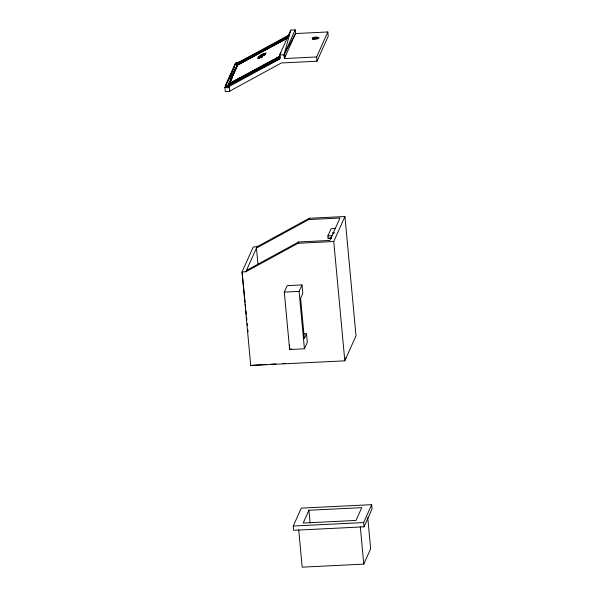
<?xml version="1.0" encoding="UTF-8"?>
<svg xmlns="http://www.w3.org/2000/svg" width="597" height="597" viewBox="0 0 597 597"><rect width="100%" height="100%" fill="white"/><g stroke="black" fill="none" stroke-linecap="round" stroke-linejoin="round"><path stroke-width="0.9" d="M237.554 64.401L237.569 63.827L287.65 37.432M314.104 39.089L314.253 37.305C328.723 37.156 305.321 41.29 314.253 37.305L314.41 39.014M317.425 38.85L317.567 37.171L317.723 38.88M314.925 38.939L315.104 37.178L315.268 38.887M316.641 38.812L316.82 37.111L316.977 38.812M315.791 38.842L315.985 37.111L316.141 38.812M227.696 87.259L228.509 84.035L280.18 56.797L227.935 85.311L225.673 85.222L224.927 87.401L225.323 91.662L229.106 91.475L281.359 62.969L317.014 61.222L328.223 36.23L327.828 31.969L295.552 33.559L284.008 54.834L284.351 58.543L316.619 56.961L327.828 31.969M289.523 34.663L238.904 62.275L237.696 64.051L235.308 63.737L235.121 64.677L236.128 62.409L238.904 62.275L244.77 59.618M228.375 87.819L224.927 87.401L228.158 85.684L228.509 84.035M258.583 68.677L279.911 57.439L228.158 85.684L225.711 85.647L226.517 83.856M345.387 359.551L345.835 357.775M285.306 55.021L284.351 58.543L295.552 33.559L295.209 29.85L290.814 30.066L279.605 55.051L279.948 58.76L226.823 87.737L229.33 87.184L229.696 91.154M280.933 52.67L279.605 55.051L284.008 54.834L290.814 30.066M233.89 68.088L234.808 65.528L226.89 83.02M289.045 35.753L238.076 63.603L228.479 85.513L235.778 68.595L233.054 74.424M236.128 62.409L237.696 64.051L235.308 63.737L225.673 85.222L226.457 84.117M230.561 79.408L231.681 76.909M233.173 73.58L233.92 71.916M235.308 63.737L235.345 64.163L238.113 64.028L238.904 62.275L286.284 37.648M284.008 54.834L295.209 29.85M244.449 295.925L242.046 271.948L245.83 271.762L257.038 246.777L309.291 218.271L344.947 216.524L356.013 335.842L344.812 360.827L250.725 365.454L242.046 271.948L253.255 246.964L257.038 246.777M245.83 271.762L298.09 243.263L298.657 241.979L329.917 240.442L339.977 218.017L308.716 219.554L256.464 248.053L258.001 264.613M308.716 219.554L309.291 218.271M306.53 333.82L307.321 342.342L304.425 348.79L289.627 349.521L284.299 292.105L287.194 285.65L301.992 284.926L302.783 293.448L300.597 298.328L304.343 338.7L306.53 333.82L303.754 333.954M304.425 348.79L299.104 291.381L301.992 284.926M331.678 238.315L328.104 238.487L327.872 235.934L331.104 228.726L335.566 228.509M344.812 360.827L333.745 241.509L344.947 216.524M293.254 526.032L301.284 508.129L371.677 504.666L372.073 508.928L364.043 526.83L293.649 530.293L293.254 526.032L363.648 522.569L371.677 504.666M308.933 510.248L303.201 523.039L355.999 520.442L361.73 507.659L308.933 510.248L310.119 523.039M298.709 529.711L302.179 567.15L363.774 564.12L370.655 548.777L367.774 517.726M234.74 65.498L225.673 85.222L237.487 64.864L287.664 37.469M229.121 83.573L237.546 65.304L287.344 38.141L236.994 65.11L238.076 63.603L273.21 44.738M269.06 62.409L273.963 59.737L228.92 83.826L237.546 65.304L236.457 66.991M228.77 83.58L229.942 81.08M230.718 79.416L232.278 76.088M229.054 84.229L232.046 78.55M228.92 83.826L279.948 55.976M238.934 63.581L240.554 62.715M247.098 59.125L242.195 61.797L246.248 59.655M248.733 58.237L253.628 55.566M255.262 54.678L260.158 52.006M261.792 51.111L265.874 48.887M270.777 46.215L272.404 45.32M277.307 42.648L278.941 41.76M283.836 39.089L285.47 38.201L281.381 40.35M230.688 83.341L235.584 80.67M246.203 74.879L247.837 73.991M252.732 71.319L254.367 70.424M256.001 69.536L257.628 68.648M259.262 67.752L260.896 66.864M262.531 65.976L264.165 65.08M265.799 64.192L267.426 63.304M275.59 58.849L279.672 56.618L275.575 58.804M246.404 270.486L298.657 241.979M251.121 57.028L252.747 56.155M257.628 53.529L259.247 52.655M274.844 43.857L279.747 41.23M228.338 85.087L279.918 57.446M257.807 53.655L259.441 52.79M264.367 50.2L268.471 48.036M270.105 47.178L287.336 38.104M239.718 78.617L241.36 77.752M246.285 75.155L247.919 74.297M252.844 71.7L256.949 69.543M228.479 85.513L279.948 58.76M291.329 348.775L289.627 349.521L289.582 344.932M328.104 238.487L331.589 237.382M250.725 365.454L266.538 364.454M271.195 364.163L275.844 363.872M282.359 363.461L285.15 363.282M224.927 87.401L229.33 87.184M327.872 235.934L332.335 235.711M298.09 243.263L333.745 241.509M284.299 292.105L299.104 291.381M262.367 56.215L261.031 54.969C247.83 65.834 277.515 47.096 261.031 54.969L262.404 57.208M261.344 56.864L260.023 55.64L261.396 57.879M263.411 55.618L262.09 54.342L263.001 55.834M260.404 57.528L259.135 56.297L260.053 57.79M264.411 55.118L263.12 53.797L264.031 55.29M259.628 58.155L258.426 56.909L259.344 58.402M265.284 54.752L264.061 53.372L264.971 54.864M227.935 85.311L228.158 85.684M313.261 39.327L312.85 37.715L313.007 39.417M244.636 297.769L245.098 302.38M245.285 304.224L245.651 307.918M245.934 310.686L246.3 314.373M246.576 317.141L246.859 319.902M247.225 323.596L247.412 325.44M247.874 330.051L248.061 331.895M363.648 522.569L364.043 526.83M360.304 526.681L363.774 564.12M316.619 56.961L317.014 61.222M313.485 37.492L313.641 39.193M238.076 63.603L238.113 64.028M334.141 232.875L332.85 232.89L334.141 232.875"/></g></svg>
